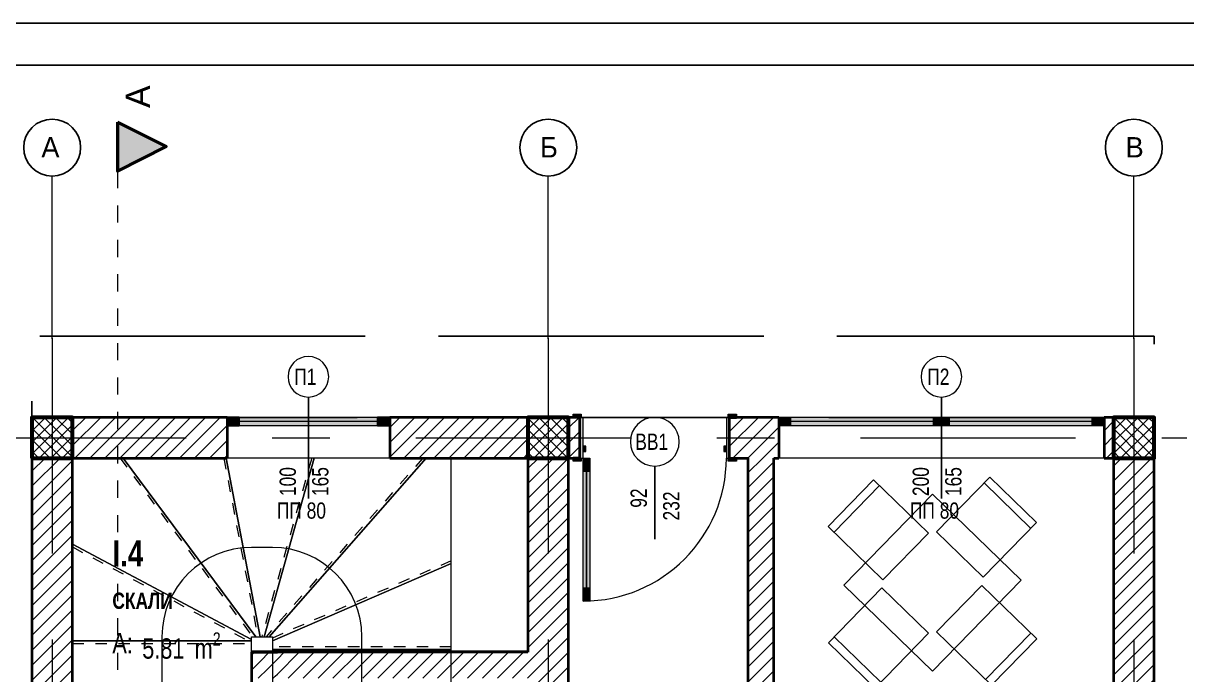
# Model space of a CAD drawing. Extents: x -1929 to 256751, y -18317 to 36108.
# Drawn here: x -1246 to -530, y 1814 to 2215 of the extents above; entities that cross this region are included whole.
import ezdxf

# ---------------------------------------------------------------- set-up
doc = ezdxf.new("R2010")
doc.units = 0
doc.header["$LTSCALE"] = 5
doc.header["$MEASUREMENT"] = 0
doc.set_wipeout_variables(frame=1)
for name, pattern in [('- Двойно прекъснати линии', [1093.611073, 529.166651, -211.666656, 141.111112, -211.666656]), ('- Прекъснати линия', [423.333333, 211.666667, -211.666667]), ('- Скирити линии', [245, 200, -45]), ('Small Dashed', [282.222222, 141.111111, -141.111111]), ('Wipeout_Contour', [100000, 0, -100000])]:
    doc.linetypes.add(name, pattern=pattern)
for name, color, linetype in [('1 _ Конструкция - Недефинирани обекти.Structural - Bearing', 7, 'Continuous'), ('1 _ Плочи - Основни.Structural - Bearing', 7, 'Continuous'), ('6 _ - Конструктивни оси.Dimensioning', 7, 'Continuous'), ('7 _ - Основни елементи.2D Elements', 7, 'Continuous'), ('Marker - Section', 7, 'Continuous'), ('Model Unit - Zone', 7, 'Continuous'), ('Structural - Bearing', 7, 'Continuous'), ('Structural - Stair & Railing', 7, 'Continuous')]:
    doc.layers.add(name, color=color, linetype=linetype)
doc.layers.add('3 _ - Обзавеждане - Вътрешно.Furniture', color=7, linetype='Continuous', true_color=0x6b6157)
doc.styles.add('GENERATED_STYLE_1', font='GOTHIC.TTF')
doc.styles.add('GENERATED_STYLE_2', font='GOTHICB.TTF')
doc.styles.add('GENERATED_STYLE_3', font='GOTHIC.TTF')
doc.styles.add('GENERATED_STYLE_4', font='arial.ttf')
pattern_1 = [(45, (-6981.278, 1484.278), (-4.5961937, 4.5961937), [])]
pattern_2 = [(45, (-6981.278, 1484.278), (-3.5355337, 3.5355337), []), (135, (-6981.278, 1484.278), (3.5355337, 3.5355337), [])]

msp = doc.modelspace()

# ---------------------------------------------------------------- hatches: boundary and pattern name
at = {"layer": 'Marker - Section', "linetype": 'Continuous', "lineweight": 50}
msp.add_hatch(color=256, dxfattribs=at).paths.add_polyline_path([(-1187.87, 2154.17), (-1187.87, 2124.17), (-1157.87, 2139.17)])
at = {"layer": 'Structural - Bearing', "linetype": 'Continuous', "lineweight": 0, "true_color": 0xdedede}
for points in [[(-902.68, 1972.6), (-902.68, 1974.5), (-907.68, 1974.5), (-907.68, 1972.6)], [(-812.28, 1974.5), (-812.28, 1972.6), (-807.28, 1972.6), (-807.28, 1974.5)], [(-1120.48, 1967.6), (-1112.98, 1967.6), (-1112.98, 1972.6), (-1120.48, 1972.6)], [(-1027.98, 1972.6), (-1112.98, 1972.6), (-1112.98, 1967.6), (-1027.98, 1967.6)], [(-1020.48, 1972.6), (-1027.98, 1972.6), (-1027.98, 1967.6), (-1020.48, 1967.6)], [(-903.48, 1972.6), (-903.48, 1947.6), (-901.48, 1947.6), (-901.48, 1972.6)], [(-813.48, 1972.6), (-813.48, 1947.6), (-811.48, 1947.6), (-811.48, 1972.6)], [(-781.28, 1967.6), (-773.78, 1967.6), (-773.78, 1972.6), (-781.28, 1972.6)], [(-686.28, 1972.6), (-773.78, 1972.6), (-773.78, 1967.6), (-686.28, 1967.6)], [(-681.28, 1972.6), (-686.28, 1972.6), (-686.28, 1967.6), (-681.28, 1967.6)], [(-681.28, 1967.6), (-676.28, 1967.6), (-676.28, 1972.6), (-681.28, 1972.6)], [(-588.78, 1972.6), (-676.28, 1972.6), (-676.28, 1967.6), (-588.78, 1967.6)], [(-581.28, 1972.6), (-588.78, 1972.6), (-588.78, 1967.6), (-581.28, 1967.6)], [(-901.48, 1951.6), (-899.88, 1951.6), (-899.88, 1954.8), (-901.48, 1954.8)], [(-813.48, 1954.8), (-815.08, 1954.8), (-815.08, 1951.6), (-813.48, 1951.6)], [(-902.68, 1945.7), (-902.68, 1947.6), (-907.68, 1947.6), (-907.68, 1945.7)], [(-897.48, 1947.6), (-901.48, 1947.6), (-901.48, 1939.6), (-897.48, 1939.6)], [(-812.28, 1947.6), (-812.28, 1945.7), (-807.28, 1945.7), (-807.28, 1947.6)], [(-901.48, 1867.6), (-899.48, 1867.6), (-899.48, 1939.6), (-901.48, 1939.6)], [(-899.48, 1867.6), (-897.48, 1867.6), (-897.48, 1939.6), (-899.48, 1939.6)], [(-901.48, 1859.6), (-897.48, 1859.6), (-897.48, 1867.6), (-901.48, 1867.6)]]:
    msp.add_hatch(color=254, dxfattribs=at).paths.add_polyline_path(points)
at = {"layer": 'Structural - Bearing', "linetype": 'Continuous', "lineweight": 15}
h = msp.add_hatch(dxfattribs=at)
h.set_pattern_fill('COMMON_BRICK_0001', color=253, scale=0.05, style=0, pattern_type=2)
h.set_pattern_definition(pattern_1)
h.paths.add_polyline_path([(-1215.48, 1972.6), (-1215.48, 1947.6), (-1120.48, 1947.6), (-1120.48, 1972.6)])
h = msp.add_hatch(dxfattribs=at)
h.set_pattern_fill('COMMON_BRICK_0001', color=253, scale=0.05, style=0, pattern_type=2)
h.set_pattern_definition(pattern_1)
h.paths.add_polyline_path([(-935.48, 1972.6), (-1020.48, 1972.6), (-1020.48, 1947.6), (-935.48, 1947.6)])
at = {"layer": 'Structural - Bearing', "linetype": 'Continuous', "lineweight": 13}
h = msp.add_hatch(dxfattribs=at)
h.set_pattern_fill('1_БЕТОН_СГЛОБЯЕМИ_ЕЛЕМЕН_E7', color=253, scale=0.05, style=0, pattern_type=2)
h.set_pattern_definition(pattern_2)
h.paths.add_polyline_path([(-935.48, 1947.6), (-910.48, 1947.6), (-910.48, 1972.6), (-935.48, 1972.6)])
at = {"layer": 'Structural - Bearing', "linetype": 'Continuous', "lineweight": 15}
h = msp.add_hatch(dxfattribs=at)
h.set_pattern_fill('COMMON_BRICK_0001', color=253, scale=0.05, style=0, pattern_type=2)
h.set_pattern_definition(pattern_1)
h.paths.add_polyline_path([(-910.48, 1972.6), (-910.48, 1947.6), (-903.48, 1947.6), (-903.48, 1972.6)])
h = msp.add_hatch(dxfattribs=at)
h.set_pattern_fill('COMMON_BRICK_0001', color=253, scale=0.05, style=0, pattern_type=2)
h.set_pattern_definition(pattern_1)
h.paths.add_polyline_path([(-811.48, 1947.6), (-781.28, 1947.6), (-781.28, 1972.6), (-811.48, 1972.6)])
h = msp.add_hatch(dxfattribs=at)
h.set_pattern_fill('COMMON_BRICK_0001', color=253, scale=0.05, style=0, pattern_type=2)
h.set_pattern_definition(pattern_1)
h.paths.add_polyline_path([(-575.48, 1972.6), (-581.28, 1972.6), (-581.28, 1947.6), (-575.48, 1947.6)])
at = {"layer": 'Structural - Bearing', "linetype": 'Continuous', "lineweight": 13}
h = msp.add_hatch(dxfattribs=at)
h.set_pattern_fill('1_БЕТОН_СГЛОБЯЕМИ_ЕЛЕМЕН_E7', color=253, scale=0.05, style=0, pattern_type=2)
h.set_pattern_definition(pattern_2)
h.paths.add_polyline_path([(-575.48, 1947.6), (-550.48, 1947.6), (-550.48, 1972.6), (-575.48, 1972.6)])
at = {"layer": 'Structural - Bearing', "linetype": 'Continuous', "lineweight": 15}
h = msp.add_hatch(dxfattribs=at)
h.set_pattern_fill('COMMON_BRICK_0001', color=253, scale=0.05, style=0, pattern_type=2)
h.set_pattern_definition(pattern_1)
h.paths.add_polyline_path([(-1240.48, 1947.6), (-1240.48, 1612.83), (-1215.48, 1612.83), (-1215.48, 1947.6)])
h = msp.add_hatch(dxfattribs=at)
h.set_pattern_fill('COMMON_BRICK_0001', color=253, scale=0.05, style=0, pattern_type=2)
h.set_pattern_definition(pattern_1)
h.paths.add_polyline_path([(-910.48, 1729.8), (-910.48, 1947.6), (-935.48, 1947.6), (-935.48, 1729.8)])
h = msp.add_hatch(dxfattribs=at)
h.set_pattern_fill('COMMON_BRICK_0001', color=253, scale=0.05, style=0, pattern_type=2)
h.set_pattern_definition(pattern_1)
h.paths.add_polyline_path([(-800.22, 1947.6), (-800.22, 1583.63), (-784.22, 1583.63), (-784.22, 1947.6)])
h = msp.add_hatch(dxfattribs=at)
h.set_pattern_fill('COMMON_BRICK_0001', color=253, scale=0.05, style=0, pattern_type=2)
h.set_pattern_definition(pattern_1)
h.paths.add_polyline_path([(-575.48, 1612.83), (-550.48, 1612.83), (-550.48, 1947.6), (-575.48, 1947.6)])
h = msp.add_hatch(dxfattribs=at)
h.set_pattern_fill('COMMON_BRICK_0001', color=253, scale=0.05, style=0, pattern_type=2)
h.set_pattern_definition(pattern_1)
h.paths.add_polyline_path([(-1105.48, 1828.06), (-1089.48, 1812.06), (-1089.48, 1828.06)])
h = msp.add_hatch(dxfattribs=at)
h.set_pattern_fill('COMMON_BRICK_0001', color=253, scale=0.05, style=0, pattern_type=2)
h.set_pattern_definition(pattern_1)
h.paths.add_polyline_path([(-1105.48, 1812.06), (-1089.48, 1812.06), (-1105.48, 1828.06)])
h = msp.add_hatch(dxfattribs=at)
h.set_pattern_fill('COMMON_BRICK_0001', color=253, scale=0.05, style=0, pattern_type=2)
h.set_pattern_definition(pattern_1)
h.paths.add_polyline_path([(-1089.48, 1812.06), (-935.48, 1812.06), (-935.48, 1828.06), (-1089.48, 1828.06)])

# ---------------------------------------------------------------- linework, layer by layer
at = {"layer": '1 _ Плочи - Основни.Structural - Bearing', "linetype": 'Continuous', "lineweight": 20, "ltscale": 0.01, "flags": 128}
for points in [[(-1240.48, 772.6), (-1240.48, 592.6), (-550.48, 592.6), (-550.48, 772.6), (-550.48, 1972.6), (-1240.48, 1972.6)], [(-1215.48, 1664.01), (-1105.48, 1664.01), (-1105.48, 1829.06), (-935.48, 1829.06), (-935.48, 1947.6), (-1105.48, 1947.6), (-1215.48, 1947.6)]]:
    msp.add_lwpolyline(points, close=True, dxfattribs=at)
at = {"layer": '3 _ - Обзавеждане - Вътрешно.Furniture', "linetype": 'Continuous', "lineweight": 20, "ltscale": 0.01}
for p, q in [((-655.03, 1932.23), (-626.37, 1904.33)), ((-719.4, 1930.62), (-747.3, 1901.95)), ((-626.23, 1839.94), (-654.13, 1811.28)), ((-718.5, 1809.67), (-747.16, 1837.57))]:
    msp.add_line(p, q, dxfattribs=at)
at = {"layer": '3 _ - Обзавеждане - Вътрешно.Furniture', "linetype": 'Continuous', "lineweight": 20, "ltscale": 0.01, "flags": 128}
for points in [[(-689.3, 1901.32), (-717.2, 1872.66), (-750.88, 1905.44), (-722.98, 1934.11)], [(-684.33, 1902.13), (-655.66, 1874.23), (-622.88, 1907.91), (-651.54, 1935.81)], [(-686.77, 1925.44), (-741.24, 1869.47), (-686.77, 1816.46), (-632.3, 1872.42)], [(-689.21, 1839.77), (-717.87, 1867.66), (-750.65, 1833.98), (-721.99, 1806.08)], [(-656.33, 1869.23), (-684.23, 1840.57), (-650.55, 1807.79), (-622.65, 1836.45)]]:
    msp.add_lwpolyline(points, close=True, dxfattribs=at)
at = {"layer": '6 _ - Конструктивни оси.Dimensioning', "linetype": '- Двойно прекъснати линии', "lineweight": 13, "ltscale": 0.05}
for p, q in [((-1227.98, 2021.08), (-1227.98, 2121.08)), ((-922.98, 2021.08), (-922.98, 2121.08)), ((-562.98, 2021.08), (-562.98, 2121.08)), ((-922.98, 2021.08), (-922.98, 552.53)), ((-562.98, 2021.08), (-562.98, 552.53))]:
    msp.add_line(p, q, dxfattribs=at)
at = {"layer": '6 _ - Конструктивни оси.Dimensioning', "linetype": 'Continuous', "lineweight": 25, "ltscale": 0.01}
for centre in [(-1227.98, 2138.58), (-922.98, 2138.58), (-562.98, 2138.58)]:
    msp.add_circle(centre, 17.5, dxfattribs=at)
at = {"layer": '6 _ - Конструктивни оси.Dimensioning', "linetype": '- Двойно прекъснати линии', "lineweight": 13, "ltscale": 0.01}
for p in [(-1227.98, 2021.08), (-1227.98, 2021.08), (-922.98, 2021.08), (-922.98, 2021.08), (-562.98, 2021.08), (-562.98, 2021.08)]:
    msp.add_point(p, dxfattribs=at)
at = {"layer": '7 _ - Основни елементи.2D Elements', "linetype": 'Continuous', "lineweight": 25, "ltscale": 0.2, "flags": 128}
for points in [[(-1928.98, 2215.07), (119.95, 2215.07), (119.95, 28.62), (-1928.98, 28.62)], [(-1803.21, 2189.31), (94.19, 2189.31), (94.19, 54.39), (-1803.21, 54.39)]]:
    msp.add_lwpolyline(points, close=True, dxfattribs=at)
at = {"layer": 'Marker - Section', "linetype": '- Прекъснати линия', "lineweight": 20, "ltscale": 0.01}
msp.add_line((-1187.87, 2124.17), (-1187.87, 460.96), dxfattribs=at)
at = {"layer": 'Marker - Section', "linetype": 'Continuous', "lineweight": 50, "ltscale": 0.01, "flags": 128}
msp.add_lwpolyline([(-1187.87, 2154.17), (-1187.87, 2124.17), (-1157.87, 2139.17)], close=True, dxfattribs=at)
at = {"layer": 'Structural - Bearing', "linetype": 'Continuous', "lineweight": 25, "ltscale": 0.01}
for p, q in [((-1070.48, 1985.1), (-1070.48, 1922.6)), ((-681.28, 1985.1), (-681.28, 1922.6)), ((-857.48, 1942.6), (-857.48, 1897.6))]:
    msp.add_line(p, q, dxfattribs=at)
at = {"layer": 'Structural - Bearing', "linetype": 'Continuous', "lineweight": 18, "ltscale": 0.01}
for p, q in [((-907.68, 1972.6), (-907.68, 1974.5)), ((-907.68, 1974.5), (-902.68, 1974.5)), ((-902.68, 1974.5), (-902.68, 1972.6)), ((-812.28, 1974.5), (-807.28, 1974.5)), ((-812.28, 1972.6), (-812.28, 1974.5)), ((-807.28, 1974.5), (-807.28, 1972.6)), ((-1020.48, 1972.6), (-1120.48, 1972.6)), ((-1027.98, 1972.6), (-1112.98, 1972.6)), ((-1027.98, 1970.1), (-1112.98, 1970.1)), ((-1112.98, 1967.6), (-1027.98, 1967.6)), ((-902.68, 1972.6), (-907.68, 1972.6)), ((-807.28, 1972.6), (-812.28, 1972.6)), ((-1020.48, 1947.6), (-1120.48, 1947.6)), ((-907.68, 1945.7), (-907.68, 1947.6)), ((-907.68, 1947.6), (-902.68, 1947.6)), ((-902.68, 1945.7), (-907.68, 1945.7)), ((-902.68, 1947.6), (-902.68, 1945.7)), ((-812.28, 1947.6), (-807.28, 1947.6)), ((-812.28, 1945.7), (-812.28, 1947.6)), ((-807.28, 1945.7), (-812.28, 1945.7)), ((-807.28, 1947.6), (-807.28, 1945.7))]:
    msp.add_line(p, q, dxfattribs=at)
at = {"layer": 'Structural - Bearing', "linetype": 'Continuous', "lineweight": 40, "ltscale": 0.01}
for p, q in [((-1120.48, 1972.6), (-1120.48, 1967.6)), ((-1120.48, 1972.6), (-1120.48, 1967.6)), ((-1120.48, 1972.6), (-1120.48, 1967.6)), ((-1120.48, 1967.6), (-1120.48, 1947.6)), ((-1120.48, 1967.6), (-1120.48, 1947.6)), ((-1020.48, 1972.6), (-1020.48, 1967.6)), ((-1020.48, 1972.6), (-1020.48, 1967.6)), ((-1020.48, 1972.6), (-1020.48, 1967.6)), ((-1020.48, 1967.6), (-1020.48, 1947.6)), ((-1020.48, 1967.6), (-1020.48, 1947.6)), ((-903.48, 1972.6), (-907.68, 1972.6)), ((-903.48, 1972.6), (-907.68, 1972.6)), ((-903.48, 1972.6), (-907.68, 1972.6)), ((-903.48, 1947.6), (-903.48, 1972.6)), ((-903.48, 1947.6), (-903.48, 1972.6)), ((-903.48, 1947.6), (-903.48, 1972.6)), ((-811.48, 1972.6), (-807.28, 1972.6)), ((-811.48, 1947.6), (-811.48, 1972.6)), ((-811.48, 1947.6), (-811.48, 1972.6)), ((-811.48, 1947.6), (-811.48, 1972.6)), ((-811.48, 1972.6), (-807.28, 1972.6)), ((-811.48, 1972.6), (-807.28, 1972.6)), ((-781.28, 1972.6), (-781.28, 1967.6)), ((-781.28, 1972.6), (-781.28, 1967.6)), ((-781.28, 1972.6), (-781.28, 1967.6)), ((-781.28, 1967.6), (-781.28, 1947.6)), ((-781.28, 1967.6), (-781.28, 1947.6)), ((-581.28, 1972.6), (-581.28, 1967.6)), ((-581.28, 1972.6), (-581.28, 1967.6)), ((-581.28, 1972.6), (-581.28, 1967.6)), ((-581.28, 1967.6), (-581.28, 1947.6)), ((-581.28, 1967.6), (-581.28, 1947.6)), ((-903.48, 1947.6), (-907.68, 1947.6)), ((-903.48, 1947.6), (-907.68, 1947.6)), ((-903.48, 1947.6), (-907.68, 1947.6)), ((-811.48, 1947.6), (-807.28, 1947.6)), ((-811.48, 1947.6), (-807.28, 1947.6)), ((-811.48, 1947.6), (-807.28, 1947.6))]:
    msp.add_line(p, q, dxfattribs=at)
at = {"layer": 'Structural - Bearing', "linetype": 'Continuous', "lineweight": 30, "ltscale": 0.01}
for p, q in [((-1112.98, 1972.6), (-1120.48, 1972.6)), ((-1120.48, 1967.6), (-1112.98, 1967.6)), ((-1112.98, 1967.6), (-1112.98, 1972.6)), ((-1020.48, 1972.6), (-1027.98, 1972.6)), ((-1027.98, 1972.6), (-1027.98, 1967.6)), ((-1027.98, 1967.6), (-1020.48, 1967.6))]:
    msp.add_line(p, q, dxfattribs=at)
at = {"layer": 'Structural - Bearing', "linetype": 'Continuous', "lineweight": 15, "ltscale": 0.01}
for p, q in [((-903.48, 1972.6), (-903.48, 1947.6)), ((-901.48, 1972.6), (-903.48, 1972.6)), ((-901.48, 1947.6), (-901.48, 1972.6)), ((-813.48, 1972.6), (-813.48, 1947.6)), ((-811.48, 1972.6), (-813.48, 1972.6)), ((-811.48, 1947.6), (-811.48, 1972.6)), ((-773.78, 1972.6), (-781.28, 1972.6)), ((-781.28, 1967.6), (-773.78, 1967.6)), ((-773.78, 1967.6), (-773.78, 1972.6)), ((-681.28, 1972.6), (-686.28, 1972.6)), ((-686.28, 1972.6), (-686.28, 1967.6)), ((-686.28, 1967.6), (-681.28, 1967.6)), ((-676.28, 1972.6), (-681.28, 1972.6)), ((-681.28, 1967.6), (-676.28, 1967.6)), ((-676.28, 1967.6), (-676.28, 1972.6)), ((-581.28, 1972.6), (-588.78, 1972.6)), ((-588.78, 1972.6), (-588.78, 1967.6)), ((-588.78, 1967.6), (-581.28, 1967.6)), ((-899.88, 1954.8), (-901.48, 1954.8)), ((-901.48, 1954.8), (-901.48, 1951.6)), ((-899.88, 1951.6), (-899.88, 1954.8)), ((-813.48, 1954.8), (-815.08, 1954.8)), ((-815.08, 1954.8), (-815.08, 1951.6)), ((-813.48, 1951.6), (-813.48, 1954.8)), ((-903.48, 1947.6), (-901.48, 1947.6)), ((-901.48, 1951.6), (-899.88, 1951.6)), ((-901.48, 1939.6), (-901.48, 1947.6)), ((-901.48, 1947.6), (-897.48, 1947.6)), ((-897.48, 1947.6), (-897.48, 1939.6)), ((-815.08, 1951.6), (-813.48, 1951.6)), ((-813.48, 1947.6), (-811.48, 1947.6)), ((-897.48, 1939.6), (-901.48, 1939.6)), ((-899.48, 1867.6), (-899.48, 1939.6)), ((-901.48, 1859.6), (-901.48, 1867.6)), ((-901.48, 1867.6), (-897.48, 1867.6)), ((-897.48, 1867.6), (-897.48, 1859.6)), ((-897.48, 1859.6), (-901.48, 1859.6))]:
    msp.add_line(p, q, dxfattribs=at)
at = {"layer": 'Structural - Bearing', "linetype": 'Continuous', "lineweight": 20, "ltscale": 0.01}
for p, q in [((-581.28, 1972.6), (-781.28, 1972.6)), ((-686.28, 1972.6), (-773.78, 1972.6)), ((-686.28, 1970.1), (-773.78, 1970.1)), ((-773.78, 1967.6), (-686.28, 1967.6)), ((-588.78, 1972.6), (-676.28, 1972.6)), ((-588.78, 1970.1), (-676.28, 1970.1)), ((-676.28, 1967.6), (-588.78, 1967.6)), ((-581.28, 1947.6), (-781.28, 1947.6))]:
    msp.add_line(p, q, dxfattribs=at)
at = {"layer": 'Structural - Bearing', "linetype": 'Continuous', "lineweight": 15, "ltscale": 0.01, "flags": 128}
for points in [[(-1057.98, 1997.6, 1), (-1082.98, 1997.6, 1)], [(-668.78, 1997.6, 1), (-693.78, 1997.6, 1)], [(-842.48, 1957.6, 1), (-872.48, 1957.6, 1)]]:
    msp.add_lwpolyline(points, format="xyb", close=True, dxfattribs=at)
at = {"layer": 'Structural - Bearing', "linetype": 'Continuous', "lineweight": 40, "ltscale": 0.01, "flags": 128}
for points in [[(-1120.48, 1972.6), (-1215.48, 1972.6)], [(-935.48, 1972.6), (-1020.48, 1972.6)], [(-903.48, 1972.6), (-910.48, 1972.6)], [(-781.28, 1972.6), (-811.48, 1972.6)], [(-575.48, 1972.6), (-581.28, 1972.6)], [(-1240.48, 1947.6), (-1240.48, 1612.83)], [(-1215.48, 1947.6), (-1120.48, 1947.6)], [(-1215.48, 1612.83), (-1215.48, 1947.6)], [(-1020.48, 1947.6), (-935.48, 1947.6)], [(-935.48, 1947.6), (-935.48, 1828.06)], [(-910.48, 1947.6), (-903.48, 1947.6)], [(-910.48, 1729.8), (-910.48, 1947.6)], [(-811.48, 1947.6), (-800.22, 1947.6)], [(-800.22, 1947.6), (-800.22, 1583.63)], [(-784.22, 1947.6), (-781.28, 1947.6)], [(-784.22, 1583.63), (-784.22, 1947.6)], [(-581.28, 1947.6), (-575.48, 1947.6)], [(-575.48, 1947.6), (-575.48, 1612.83)], [(-550.48, 1612.83), (-550.48, 1947.6)], [(-1105.48, 1828.06), (-1089.48, 1828.06)], [(-1105.48, 1828.06), (-1105.48, 1603.83)], [(-935.48, 1828.06), (-1089.48, 1828.06)]]:
    msp.add_lwpolyline(points, dxfattribs=at)
at = {"layer": 'Structural - Bearing', "linetype": 'Continuous', "lineweight": 60, "ltscale": 0.01, "flags": 128}
for points in [[(-935.48, 1947.6), (-910.48, 1947.6), (-910.48, 1972.6), (-935.48, 1972.6)], [(-575.48, 1947.6), (-550.48, 1947.6), (-550.48, 1972.6), (-575.48, 1972.6)]]:
    msp.add_lwpolyline(points, close=True, dxfattribs=at)
at = {"layer": 'Structural - Bearing', "linetype": 'Continuous', "lineweight": 15, "ltscale": 0.01, "flags": 128}
for points in [[(-901.48, 1867.6), (-901.48, 1939.6), (-899.48, 1939.6), (-899.48, 1867.6)], [(-899.48, 1867.6), (-899.48, 1939.6), (-897.48, 1939.6), (-897.48, 1867.6)]]:
    msp.add_lwpolyline(points, close=True, dxfattribs=at)
at = {"layer": 'Structural - Bearing', "linetype": 'Continuous', "lineweight": 15, "ltscale": 0.01}
msp.add_arc((-901.48, 1947.6), 88, 270, 0, dxfattribs=at)
at = {"layer": 'Structural - Stair & Railing', "linetype": 'Continuous', "lineweight": 13, "ltscale": 0.01}
for p, q in [((-1215.48, 1947.6), (-1215.48, 1722.84)), ((-982.6, 1947.6), (-1215.48, 1947.6)), ((-982.6, 1722.84), (-982.6, 1947.6)), ((-1105.48, 1722.84), (-1105.48, 1837.6)), ((-1105.48, 1837.6), (-1092.6, 1837.6)), ((-1092.6, 1837.6), (-1092.6, 1722.84))]:
    msp.add_line(p, q, dxfattribs=at)
at = {"layer": 'Structural - Stair & Railing', "linetype": 'Continuous', "lineweight": 18, "ltscale": 0.01}
for p, q in [((-1184.33, 1947.6), (-1215.48, 1947.6)), ((-1215.48, 1947.6), (-1215.48, 1894.58)), ((-1184.33, 1947.6), (-1102.86, 1837.6)), ((-1120.92, 1947.6), (-1184.33, 1947.6)), ((-1102.86, 1837.6), (-1184.33, 1947.6)), ((-1120.92, 1947.6), (-1100.02, 1837.6)), ((-1102.97, 1947.6), (-1120.92, 1947.6)), ((-1100.02, 1837.6), (-1120.92, 1947.6)), ((-1066.87, 1947.6), (-1102.97, 1947.6)), ((-1066.87, 1947.6), (-1097.59, 1837.6)), ((-1097.59, 1837.6), (-1066.87, 1947.6)), ((-998.04, 1947.6), (-1094.51, 1837.6)), ((-1094.51, 1837.6), (-998.04, 1947.6)), ((-998.04, 1947.6), (-1066.87, 1947.6)), ((-982.6, 1947.6), (-998.04, 1947.6)), ((-982.6, 1882.73), (-982.6, 1947.6)), ((-1215.48, 1894.58), (-1105.48, 1835.88)), ((-1105.48, 1835.88), (-1215.48, 1894.58)), ((-1215.48, 1894.58), (-1215.48, 1835.04)), ((-1102.97, 1892.6), (-1105.48, 1892.6)), ((-1092.6, 1892.6), (-1102.97, 1892.6)), ((-982.6, 1882.73), (-1092.6, 1835.22)), ((-1092.6, 1835.22), (-982.6, 1882.73)), ((-982.6, 1829.84), (-982.6, 1882.73)), ((-1215.48, 1835.04), (-1105.48, 1835.04)), ((-1105.48, 1835.04), (-1215.48, 1835.04)), ((-1215.48, 1835.04), (-1215.48, 1807.04)), ((-1160.48, 1837.6), (-1160.48, 1695.04)), ((-1105.48, 1835.88), (-1105.48, 1837.6)), ((-1105.48, 1837.6), (-1102.97, 1837.6)), ((-1105.48, 1835.04), (-1105.48, 1835.88)), ((-1105.48, 1807.04), (-1105.48, 1835.04)), ((-1102.97, 1837.6), (-1102.86, 1837.6)), ((-1102.86, 1837.6), (-1100.02, 1837.6)), ((-1100.02, 1837.6), (-1097.59, 1837.6)), ((-1097.59, 1837.6), (-1094.51, 1837.6)), ((-1094.51, 1837.6), (-1092.6, 1837.6)), ((-1092.6, 1837.6), (-1092.6, 1835.22)), ((-1092.6, 1835.22), (-1092.6, 1829.84)), ((-1037.6, 1745.84), (-1037.6, 1837.6)), ((-982.6, 1829.84), (-1092.6, 1829.84)), ((-1092.6, 1829.84), (-1092.6, 1801.84)), ((-1092.6, 1829.84), (-982.6, 1829.84)), ((-982.6, 1801.84), (-982.6, 1829.84))]:
    msp.add_line(p, q, dxfattribs=at)
at = {"layer": 'Structural - Stair & Railing', "linetype": 'Small Dashed', "lineweight": 13, "ltscale": 0.01}
for p, q in [((-1186.2, 1947.6), (-1104.73, 1837.6)), ((-1122.45, 1947.6), (-1101.54, 1837.6)), ((-1068.43, 1947.6), (-1099.15, 1837.6)), ((-1000.04, 1947.6), (-1096.5, 1837.6)), ((-1215.48, 1892.88), (-1105.48, 1834.18)), ((-982.6, 1884.36), (-1092.6, 1836.86)), ((-1215.48, 1833.54), (-1105.48, 1833.54)), ((-982.6, 1831.34), (-1092.6, 1831.34))]:
    msp.add_line(p, q, dxfattribs=at)
at = {"layer": 'Structural - Stair & Railing', "linetype": 'Continuous', "lineweight": 18, "ltscale": 0.01}
for centre, start, end in [((-1105.48, 1837.6), 90, 180), ((-1092.6, 1837.6), 0, 90)]:
    msp.add_arc(centre, 55, start, end, dxfattribs=at)

# ---------------------------------------------------------------- texts
at = {"layer": '6 _ - Конструктивни оси.Dimensioning', "linetype": 'Continuous', "lineweight": 13, "char_height": 12.5, "attachment_point": 1, "style": 'GENERATED_STYLE_3'}
for s, insert in [('\\A1;{\\pql;\\pt0;\\fCentury Gothic|b0|i0|c0|p34;А}', (-1234.62, 2145.01)), ('\\A1;{\\pql;\\pt0;\\fCentury Gothic|b0|i0|c0|p34;Б}', (-928.04, 2145.01)), ('\\A1;{\\pql;\\pt0;\\fCentury Gothic|b0|i0|c0|p34;В}', (-568.04, 2145.01))]:
    msp.add_mtext(s, dxfattribs=dict(at, insert=insert))
at = {"layer": 'Marker - Section', "linetype": 'Continuous', "lineweight": 50, "insert": (-1167.73, 2176.88), "char_height": 15, "attachment_point": 9, "rotation": 90, "style": 'GENERATED_STYLE_4'}
msp.add_mtext('\\A1;{\\pqr;\\pt0;\\fArial|b0|i0|c0|p34;А}', dxfattribs=at)
at = {"layer": 'Model Unit - Zone', "linetype": 'Continuous', "lineweight": 13, "attachment_point": 1}
for s, insert, char_height, style in [('\\A1;{\\W0.800000x;\\pql;\\pt0;\\fCentury Gothic|b1|i0|c204|p34;I.4}', (-1190.98, 1896.87), 16, 'GENERATED_STYLE_2'), ('\\A1;{\\W0.800000x;\\pql;\\pt0;\\fCentury Gothic|b0|i0|c204|p34;A: }', (-1190.98, 1839.99), 12.5, 'GENERATED_STYLE_1'), ('\\A1;{\\W0.800000x;\\pql;\\pt0,100;\\fCentury Gothic|b0|i0|c204|p34;5.81\\fCentury Gothic|b0|i0|c204|p34;\\A1{\\H.66x;\\S^  ;}\\fCentury Gothic|b0|i0|c204|p34; m\\fCentury Gothic|b0|i0|c204|p34;\\A1{\\H.66x;\\S2^  ;}}', (-1172.62, 1840.31), 12.5, 'GENERATED_STYLE_1')]:
    msp.add_mtext(s, dxfattribs=dict(at, insert=insert, char_height=char_height, style=style))
at = {"layer": 'Model Unit - Zone', "linetype": 'Continuous', "lineweight": 35, "insert": (-1190.98, 1864.79), "char_height": 10, "attachment_point": 1, "style": 'GENERATED_STYLE_2'}
msp.add_mtext('\\A1;{\\W0.800000x;\\pql;\\pt0;\\fCentury Gothic|b1|i0|c204|p34;СКАЛИ}', dxfattribs=at)
at = {"layer": 'Structural - Bearing', "linetype": 'Continuous', "lineweight": 25, "char_height": 10, "attachment_point": 7}
for s, insert, style in [('\\A1;{\\W0.800000x;\\pql;\\pt0;\\fCentury Gothic|b0|i0|c0|p34;П1\\fCentury Gothic|b0|i0|c0|p34;\\fCentury Gothic|b0|i0|c0|p34;\\fCentury Gothic|b0|i0|c0|p34;}', (-1079.18, 1992.6), 'GENERATED_STYLE_3'), ('\\A1;{\\W0.800000x;\\pql;\\pt0;\\fCentury Gothic|b0|i0|c0|p34;П2\\fCentury Gothic|b0|i0|c0|p34;\\fCentury Gothic|b0|i0|c0|p34;\\fCentury Gothic|b0|i0|c0|p34;}', (-689.99, 1992.6), 'GENERATED_STYLE_3'), ('\\A1;{\\W0.800000x;\\pql;\\pt100;\\fCentury Gothic|b0|i0|c204|p34;ВВ1}', (-869.48, 1952.6), 'GENERATED_STYLE_1'), ('\\A1;{\\W0.800000x;\\pql;\\pt0;\\fCentury Gothic|b0|i0|c0|p34;ПП 80\\fCentury Gothic|b0|i0|c0|p34;\\A1{\\H.66x;\\S^  ;}\\fCentury Gothic|b0|i0|c0|p34;\\fCentury Gothic|b0|i0|c0|p34;}', (-1089.87, 1907.35), 'GENERATED_STYLE_3'), ('\\A1;{\\W0.800000x;\\pql;\\pt0;\\fCentury Gothic|b0|i0|c0|p34;ПП 80\\fCentury Gothic|b0|i0|c0|p34;\\A1{\\H.66x;\\S^  ;}\\fCentury Gothic|b0|i0|c0|p34;\\fCentury Gothic|b0|i0|c0|p34;}', (-700.67, 1907.35), 'GENERATED_STYLE_3')]:
    msp.add_mtext(s, dxfattribs=dict(at, insert=insert, style=style))
at = {"layer": 'Structural - Bearing', "linetype": 'Continuous', "lineweight": 25, "char_height": 10, "attachment_point": 7, "rotation": 90}
for s, insert, style in [('\\A1;{\\W0.800000x;\\pql;\\pt0;\\fCentury Gothic|b0|i0|c0|p34;100\\fCentury Gothic|b0|i0|c0|p34;\\A1{\\H.66x;\\S^  ;}\\fCentury Gothic|b0|i0|c0|p34;\\fCentury Gothic|b0|i0|c0|p34;}', (-1075.22, 1924.17), 'GENERATED_STYLE_3'), ('\\A1;{\\W0.800000x;\\pql;\\pt0;\\fCentury Gothic|b0|i0|c0|p34;165\\fCentury Gothic|b0|i0|c0|p34;\\A1{\\H.66x;\\S^  ;}\\fCentury Gothic|b0|i0|c0|p34;\\fCentury Gothic|b0|i0|c0|p34;}', (-1055.22, 1924.17), 'GENERATED_STYLE_3'), ('\\A1;{\\W0.800000x;\\pql;\\pt0;\\fCentury Gothic|b0|i0|c0|p34;200\\fCentury Gothic|b0|i0|c0|p34;\\A1{\\H.66x;\\S^  ;}\\fCentury Gothic|b0|i0|c0|p34;\\fCentury Gothic|b0|i0|c0|p34;}', (-686.03, 1924.17), 'GENERATED_STYLE_3'), ('\\A1;{\\W0.800000x;\\pql;\\pt0;\\fCentury Gothic|b0|i0|c0|p34;165\\fCentury Gothic|b0|i0|c0|p34;\\A1{\\H.66x;\\S^  ;}\\fCentury Gothic|b0|i0|c0|p34;\\fCentury Gothic|b0|i0|c0|p34;}', (-666.03, 1924.17), 'GENERATED_STYLE_3'), ('\\A1;{\\W0.800000x;\\pql;\\pt100;\\fCentury Gothic|b0|i0|c204|p34;92}', (-862.22, 1916.98), 'GENERATED_STYLE_1'), ('\\A1;{\\W0.800000x;\\pql;\\pt100;\\fCentury Gothic|b0|i0|c204|p34;232}', (-842.22, 1909.17), 'GENERATED_STYLE_1')]:
    msp.add_mtext(s, dxfattribs=dict(at, insert=insert, style=style))

# ---------------------------------------------------------------- next in the draw order: wipeouts: each hides what was drawn before it
at = {"color": 254, "linetype": 'Wipeout_Contour', "lineweight": 0, "ltscale": 166733.378789, "true_color": 0xdedede}
msp.add_wipeout([(-1240.48, 1947.6), (-1215.48, 1947.6), (-1215.48, 1972.6), (-1240.48, 1972.6)], dxfattribs=at).dxf.layer = '1 _ Конструкция - Недефинирани обекти.Structural - Bearing'

# ---------------------------------------------------------------- next in the draw order: hatches: boundary and pattern name
at = {"layer": '1 _ Конструкция - Недефинирани обекти.Structural - Bearing', "linetype": 'Continuous', "lineweight": 13}
h = msp.add_hatch(dxfattribs=at)
h.set_pattern_fill('1_БЕТОН_СГЛОБЯЕМИ_ЕЛЕМЕН_E7', color=256, scale=0.05, style=0, pattern_type=2)
h.set_pattern_definition(pattern_2)
h.paths.add_polyline_path([(-1240.48, 1947.6), (-1215.48, 1947.6), (-1215.48, 1972.6), (-1240.48, 1972.6)])

# ---------------------------------------------------------------- next in the draw order: linework, layer by layer
at = {"layer": '1 _ Конструкция - Недефинирани обекти.Structural - Bearing', "linetype": 'Continuous', "lineweight": 60, "ltscale": 0.01, "flags": 128}
msp.add_lwpolyline([(-1240.48, 1947.6), (-1215.48, 1947.6), (-1215.48, 1972.6), (-1240.48, 1972.6)], close=True, dxfattribs=at)
at = {"layer": '6 _ - Конструктивни оси.Dimensioning', "linetype": '- Двойно прекъснати линии', "lineweight": 13, "ltscale": 0.05}
for p, q in [((-1227.98, 2021.08), (-1227.98, 552.53)), ((-1277.85, 1960.1), (-530.45, 1960.1))]:
    msp.add_line(p, q, dxfattribs=at)
at = {"layer": '7 _ - Основни елементи.2D Elements', "linetype": '- Скирити линии', "lineweight": 25, "ltscale": 0.2, "flags": 128}
msp.add_lwpolyline([(-1240.48, 1972.6), (-550.48, 1972.6), (-550.48, 2022.6), (-1240.48, 2022.6)], close=True, dxfattribs=at)

doc.saveas('drawing.dxf')
